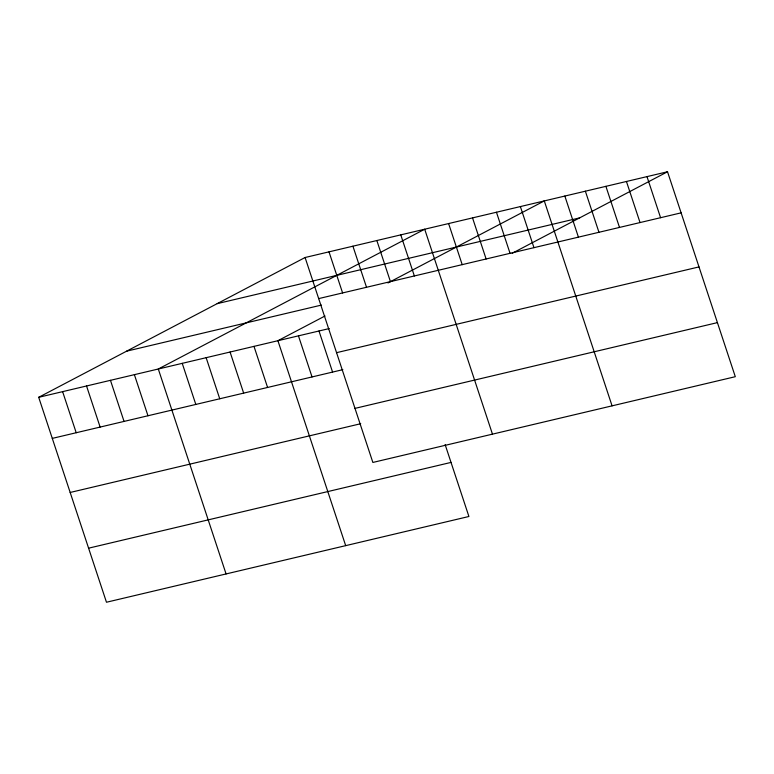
<?xml version="1.0" encoding="UTF-8"?>
<svg xmlns="http://www.w3.org/2000/svg" width="774" height="774" viewBox="0 0 774 774"><rect width="100%" height="100%" fill="white"/><g stroke="black" fill="none" stroke-linecap="round" stroke-linejoin="round"><path stroke-width="1.16" d="M445.137 444.595L468.909 516.49L106.473 602.24L38.7 397.304L305.091 257.51L667.527 171.76L735.3 376.696L372.865 462.446L305.091 257.51M325.003 315.995L277.905 340.705L345.688 545.641M387.958 282.955L544.296 200.921L612.07 405.847M512.194 253.272L667.527 171.76M217.184 303.65L579.62 217.891M318.675 298.6L681.11 212.85M126.607 351.173L321.394 305.091M38.7 397.304L329.25 328.563M336.555 352.673L698.999 266.914M52.293 438.394L342.843 369.653M354.985 408.382L717.421 322.623M70.173 492.467L360.723 423.717M88.594 548.176L451.029 462.417M646.987 176.617L660.58 217.707M626.447 181.484L640.04 222.564M605.907 186.34L619.5 227.43M585.376 191.197L598.96 232.287M564.836 196.054L578.42 237.144M520.38 206.581L533.963 247.67M496.453 212.24L510.047 253.33M472.537 217.9L486.12 258.99M448.61 223.56L462.204 264.65M492.467 434.146L424.694 229.22L158.302 369.005L226.076 573.94M400.768 234.88L414.361 275.96M376.851 240.54L390.435 281.62M352.925 246.2L366.518 287.28M329.008 251.86L342.601 292.94M318.985 330.991L332.578 372.081M298.445 335.848L312.038 376.938M253.988 346.365L267.581 387.455M230.072 352.025L243.655 393.115M206.145 357.685L219.739 398.774M182.229 363.345L195.812 404.434M134.386 374.664L147.969 415.754M110.459 380.324L124.053 421.414M86.543 385.984L100.127 427.074M62.617 391.644L76.21 432.734"/></g></svg>
